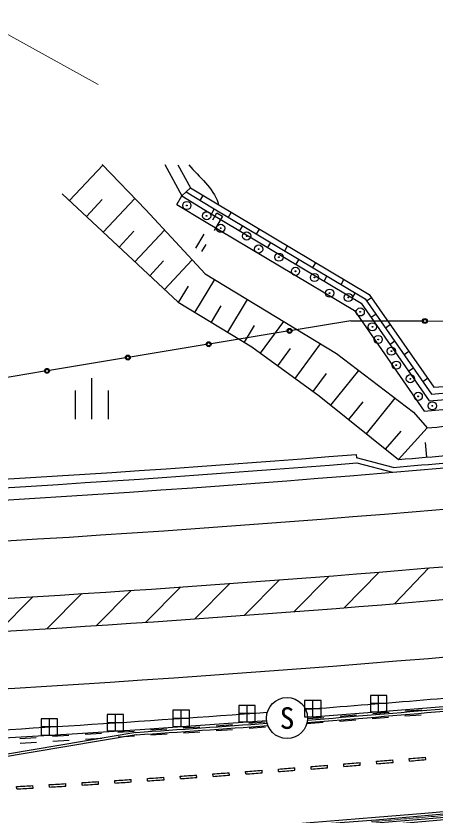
# Model space of a CAD drawing. Units: millimetres, scale not verified. Extents: x 40000 to 680000, y 20000 to 380000.
# Drawn here: x 404884 to 430446, y 272252 to 321037 of the extents above; entities that cross this region are included whole.
import ezdxf
from ezdxf.enums import TextEntityAlignment as Align

# ---------------------------------------------------------------- set-up
doc = ezdxf.new("R2010")
doc.units = ezdxf.units.MM
doc.header["$LTSCALE"] = 1000
doc.header["$PDMODE"] = 32
doc.header["$PDSIZE"] = 500
doc.linetypes.add('CHAIN', pattern=[18.5, 12, -1.5, 3.5, -1.5])
for name, color, linetype, lineweight in [('M-BGD', 7, 'Continuous', 25), ('M-BMK', 2, 'CHAIN', 13), ('M-BMK-OTRS', 5, 'Continuous', 25), ('M-BMK-ROW', 30, 'Continuous', 25), ('M-STR-HTXT', 7, 'Continuous', 13), ('M-STR-STRC', 7, 'Continuous', 25)]:
    doc.layers.add(name, color=color, linetype=linetype, lineweight=lineweight)
doc.styles.add('ＭＳ ゴシック', font='')
doc.styles.get('ＭＳ ゴシック').set_extended_font_data('MS Gothic')

msp = doc.modelspace()

# ---------------------------------------------------------------- linework, layer by layer
at = {"layer": 'M-BGD'}
for p, q in [((408152, 309763), (410180, 311927)), ((410131, 311978), (412802, 309197)), ((413963, 311961), (415010, 310047)), ((414763, 311957), (415534, 310547)), ((415010, 310047), (415534, 310547)), ((415272, 310297), (416872, 309319)), ((415534, 310547), (417053, 309619)), ((407708, 310179), (414770, 303563)), ((409180, 308800), (410143, 309828)), ((410208, 307837), (412134, 309893)), ((414697, 309535), (415010, 310047)), ((415010, 310047), (416691, 309020)), ((416125, 309775), (416308, 310074)), ((414697, 309535), (416381, 308506)), ((416872, 309319), (426191, 303771)), ((417053, 309619), (426435, 304033)), ((412802, 309197), (416416, 305301)), ((416691, 309020), (425947, 303510)), ((416980, 309255), (416801, 308955)), ((416884, 308582), (417140, 309012)), ((417140, 309012), (417484, 308807)), ((417839, 308744), (418018, 309045)), ((416381, 308506), (425528, 303060)), ((417484, 308807), (416972, 307948)), ((411174, 306932), (412079, 307898)), ((412140, 306027), (413951, 307959)), ((418698, 308232), (418519, 307932)), ((419557, 307721), (419736, 308021)), ((415861, 306863), (416373, 307723)), ((416461, 307088), (416205, 306659)), ((420417, 307209), (420237, 306908)), ((421276, 306698), (421455, 306998)), ((413043, 305181), (413889, 306084)), ((413946, 304335), (415638, 306141)), ((422135, 306186), (421956, 305885)), ((422994, 305674), (423173, 305975)), ((415804, 302940), (417009, 304941)), ((416416, 305301), (424427, 300437)), ((423854, 305163), (423674, 304862)), ((424713, 304651), (424892, 304952)), ((414803, 303543), (415406, 304543)), ((425572, 304140), (425393, 303839)), ((426435, 304033), (430370, 298369)), ((414770, 303563), (419281, 300846)), ((417798, 301739), (418999, 303733)), ((425947, 303510), (430090, 297545)), ((426191, 303771), (430230, 297957)), ((426275, 303650), (426563, 303849)), ((416801, 302340), (417402, 303337)), ((425528, 303060), (429794, 296919)), ((426846, 302828), (426558, 302629)), ((418821, 301123), (419437, 302146)), ((419810, 300458), (421222, 302383)), ((425319, 302428), (421722, 301835)), ((425319, 302428), (429680, 302416)), ((427416, 302007), (427704, 302207)), ((429980, 302415), (434680, 302402)), ((421426, 301786), (416788, 301021)), ((421920, 298910), (423467, 301020)), ((427987, 301186), (427700, 300986)), ((416492, 300972), (411855, 300208)), ((419281, 300846), (423375, 297843)), ((420865, 299684), (421639, 300739)), ((428557, 300364), (428845, 300564)), ((411559, 300159), (406922, 299394)), ((424427, 300437), (429130, 296858)), ((430370, 298369), (455949, 300377)), ((429128, 299543), (428841, 299343)), ((406626, 299345), (403028, 298752)), ((423018, 298105), (423824, 299203)), ((424093, 297268), (425797, 299394)), ((409520, 296423), (409520, 298923)), ((429699, 298722), (429986, 298922)), ((430230, 297957), (441771, 298884)), ((408520, 296423), (408520, 298173)), ((410520, 296423), (410520, 298173)), ((430090, 297545), (441803, 298486)), ((423375, 297843), (428225, 293957)), ((426274, 295520), (428022, 297701)), ((429794, 296919), (441850, 297887)), ((425184, 296394), (426058, 297484)), ((429130, 296858), (429968, 295889)), ((427434, 294591), (428384, 295678)), ((429968, 295889), (428225, 293957)), ((429953, 294102), (429872, 294990)), ((425631, 294267), (425648, 294065)), ((427884, 293478), (425648, 294065)), ((425671, 293749), (427857, 293175)), ((424895, 284909), (427047, 287088)), ((427992, 285159), (430071, 287339)), ((415790, 284227), (417921, 286385)), ((420953, 286610), (418816, 284445)), ((421851, 284672), (423996, 286844)), ((409793, 283821), (411910, 285965)), ((414924, 286171), (412801, 284020)), ((405909, 285581), (403806, 283451)), ((406795, 283631), (408905, 285768)), ((428652, 278604), (429649, 278682)), ((422670, 278138), (423667, 278215)), ((424664, 278293), (425661, 278371)), ((426611, 278144), (427608, 278222)), ((426658, 278448), (427655, 278526)), ((428605, 278299), (429602, 278377)), ((415092, 277573), (416090, 277638)), ((417087, 277703), (418084, 277780)), ((419081, 277858), (420078, 277936)), ((419099, 277558), (420096, 277636)), ((422624, 277833), (423621, 277911)), ((424618, 277989), (425615, 278066)), ((407108, 277057), (408106, 277122)), ((409104, 277186), (410102, 277251)), ((411100, 277315), (412098, 277380)), ((413096, 277444), (414094, 277509)), ((413113, 277145), (414111, 277209)), ((415109, 277274), (416107, 277338)), ((417105, 277403), (418102, 277481)), ((405112, 276928), (406110, 276993)), ((405130, 276629), (406128, 276693)), ((407126, 276758), (408124, 276822)), ((409122, 276887), (410120, 276951)), ((411117, 277016), (412115, 277080))]:
    msp.add_line(p, q, dxfattribs=at)
for centre, radius in [((415305, 309467), 25), ((416512, 308839), 25), ((417371, 308078), 25), ((418958, 307599), 25), ((419686, 306805), 25), ((420925, 306310), 25), ((421934, 305450), 25), ((423091, 305070), 25), ((424016, 304111), 25), ((425157, 303847), 25), ((425884, 302970), 25), ((429830, 302416), 150), ((429830, 302416), 120), ((429830, 302416), 100), ((426628, 302061), 25), ((421574, 301810), 150), ((421574, 301810), 120), ((421574, 301810), 100), ((416640, 300997), 150), ((416640, 300997), 120), ((416640, 300997), 100), ((426975, 301284), 25), ((427785, 300574), 25), ((411707, 300183), 150), ((411707, 300183), 120), ((411707, 300183), 100), ((428083, 299714), 25), ((406774, 299370), 150), ((406774, 299370), 120), ((406774, 299370), 100), ((428942, 298888), 25), ((429422, 297813), 25), ((430281, 297235), 25)]:
    msp.add_circle(centre, radius, dxfattribs=at)
for centre, radius, start, end in [((353580, 1194704), 902055, 274.85773, 275.15372), ((341856, 1332624), 1041730, 271.69193, 274.61267), ((353907, 1190994), 900111, 274.73603, 275.15409), ((341856, 1332624), 1043000, 268.34659, 275.11448), ((341855, 1332650), 1042277, 271.69197, 274.61263), ((341857, 1332584), 1042661, 274.73265, 275.1146), ((341856, 1332624), 1045500, 268.34659, 275.11448), ((341856, 1332625), 1049002, 270.24343, 275.11448), ((341856, 1332629), 1051006, 270.24297, 275.11446), ((341856, 1332624), 1054500, 268.34659, 275.11448), ((341856, 1332624), 1057001, 274.37834, 275.11448), ((341856, 1332624), 1057001, 273.00965, 274.25188)]:
    msp.add_arc(centre, radius, start, end, dxfattribs=at)
msp.add_open_spline([(415419, 311954), (416063, 311195), (416905, 310550), (417218, 309618), (417226, 309594), (417217, 309567), (417217, 309541)], degree=3, knots=[0, 0, 0, 0, 1, 1, 1, 2, 2, 2, 2], dxfattribs=at)
for p in [(415305, 309467), (416512, 308839), (417371, 308078), (418958, 307599), (419686, 306805), (420925, 306310), (421934, 305450), (423091, 305070), (424016, 304111), (425157, 303847), (425884, 302970), (426628, 302061), (426975, 301284), (427785, 300574), (428083, 299714), (428942, 298888), (429422, 297813), (430281, 297235)]:
    msp.add_point(p, dxfattribs=at)
at = {"layer": 'M-BMK'}
msp.add_arc((354562, 1148895), 880000, 267.46517, 280.00081, dxfattribs=at)
at = {"layer": 'M-BMK-OTRS'}
for points in [[(422670, 278218), (426883, 278547), (430971, 278883), (431967, 278971), (436158, 279336), (441628, 279840), (447111, 280373), (452116, 280881), (453905, 281070)], [(397555, 276593), (400055, 276726), (402112, 276841), (403111, 276899), (408305, 277213), (412463, 277483), (417840, 277857), (420179, 278029)]]:
    msp.add_lwpolyline(points, dxfattribs=at)
at = {"layer": 'M-BMK-ROW'}
for p, q in [((427508, 279559), (426508, 279559)), ((426508, 279559), (426508, 278559)), ((427008, 278559), (427008, 279559)), ((427508, 278559), (427508, 279559)), ((423494, 279242), (422494, 279242)), ((422494, 279242), (422494, 278242)), ((422994, 278242), (422994, 279242)), ((423494, 278242), (423494, 279242)), ((427508, 279059), (426508, 279059)), ((415462, 278655), (414462, 278655)), ((414462, 278655), (414462, 277655)), ((414962, 277655), (414962, 278655)), ((415462, 277655), (415462, 278655)), ((419479, 278941), (418479, 278941)), ((418479, 278941), (418479, 277941)), ((418979, 277941), (418979, 278941)), ((419479, 277941), (419479, 278941)), ((423494, 278742), (422494, 278742)), ((407426, 278129), (406426, 278129)), ((406426, 278129), (406426, 277129)), ((406926, 277129), (406926, 278129)), ((407426, 277129), (407426, 278129)), ((411445, 278383), (410445, 278383)), ((410445, 278383), (410445, 277383)), ((410945, 277383), (410945, 278383)), ((411445, 277383), (411445, 278383)), ((415462, 278155), (414462, 278155)), ((419479, 278441), (418479, 278441)), ((422494, 278242), (423494, 278242)), ((426508, 278559), (427508, 278559)), ((407426, 277629), (406426, 277629)), ((411445, 277883), (410445, 277883)), ((414462, 277655), (415462, 277655)), ((418479, 277941), (419479, 277941)), ((406426, 277129), (407426, 277129)), ((410445, 277383), (411445, 277383))]:
    msp.add_line(p, q, dxfattribs=at)
at = {"layer": 'M-STR-HTXT'}
for p, q in [((409892, 316847), (402350, 321037)), ((402350, 321037), (409892, 316847))]:
    msp.add_line(p, q, dxfattribs=at)
at = {"layer": 'M-STR-STRC'}
for p, q in [((412212, 277147), (387805, 273023)), ((412194, 277296), (404375, 275975)), ((428882, 275550), (428870, 275699)), ((429879, 275635), (429866, 275785)), ((422898, 275061), (422886, 275211)), ((423895, 275140), (423883, 275289)), ((424893, 275219), (424881, 275369)), ((425890, 275300), (425878, 275450)), ((426888, 275382), (426875, 275532)), ((427885, 275465), (427873, 275615)), ((415912, 274543), (415901, 274692)), ((416910, 274613), (416899, 274763)), ((417908, 274685), (417897, 274835)), ((418906, 274758), (418895, 274908)), ((419904, 274832), (419893, 274982)), ((420902, 274907), (420891, 275057)), ((421900, 274984), (421888, 275133)), ((408922, 274080), (408913, 274230)), ((409921, 274143), (409911, 274293)), ((410919, 274207), (410910, 274357)), ((411918, 274272), (411908, 274421)), ((412916, 274338), (412906, 274488)), ((413915, 274405), (413905, 274555)), ((414913, 274473), (414903, 274623)), ((404928, 273841), (404919, 273991)), ((405926, 273899), (405918, 274049)), ((406925, 273959), (406916, 274108)), ((407924, 274019), (407915, 274169))]:
    msp.add_line(p, q, dxfattribs=at)
msp.add_circle((421420, 278172), 1250, dxfattribs=at)
for centre, radius, start, end in [((354541, 1149035), 879894, 267.46512, 280.0011), ((354551, 1148947), 879955, 267.46533, 280.00114), ((354564, 1148792), 880000, 267.46549, 280.00114), ((354574, 1148642), 879999, 267.46549, 280.00114), ((354550, 1148742), 883500, 267.4655, 280.0032), ((354557, 1148894), 883502, 267.46551, 280.00113), ((354564, 1148805), 873562, 274.46957, 275.01954), ((354564, 1148805), 873412, 274.47194, 275.01953), ((354564, 1148805), 873412, 273.78328, 274.31039), ((354564, 1148805), 873562, 273.78378, 274.31276), ((354542, 1149185), 876643, 274.86373, 274.92912), ((354542, 1149185), 876643, 274.47135, 274.53675), ((354542, 1149185), 876643, 274.60214, 274.66754), ((354542, 1149185), 876793, 274.60214, 274.66754), ((354542, 1149185), 876643, 274.73294, 274.79833), ((354542, 1149185), 876793, 274.73294, 274.79833), ((354542, 1149185), 876793, 274.86373, 274.92912), ((354542, 1149185), 876643, 273.94818, 274.01357), ((354542, 1149185), 876643, 274.07897, 274.14436), ((354542, 1149185), 876793, 274.07897, 274.14436), ((354542, 1149185), 876643, 274.20976, 274.27515), ((354542, 1149185), 876793, 274.20976, 274.27515), ((354542, 1149185), 876643, 274.34055, 274.40595), ((354542, 1149185), 876793, 274.34055, 274.40595), ((354542, 1149185), 876793, 274.47135, 274.53675), ((354542, 1149185), 876643, 273.55585, 273.62123), ((354542, 1149185), 876643, 273.68662, 273.752), ((354542, 1149185), 876793, 273.68662, 273.752), ((354542, 1149185), 876643, 273.81739, 273.88278), ((354542, 1149185), 876793, 273.81739, 273.88278), ((354542, 1149185), 876793, 273.94818, 274.01357), ((354542, 1149185), 876643, 273.29434, 273.35971), ((354542, 1149185), 876793, 273.29434, 273.35971), ((354542, 1149185), 876643, 273.42509, 273.49047), ((354542, 1149185), 876793, 273.42509, 273.49047), ((354542, 1149185), 876793, 273.55585, 273.62123)]:
    msp.add_arc(centre, radius, start, end, dxfattribs=at)

# ---------------------------------------------------------------- texts
at = {"layer": 'M-STR-STRC', "style": 'ＭＳ ゴシック'}
msp.add_text('S', height=1320, dxfattribs=at).set_placement((421420, 278172), align=Align.MIDDLE_CENTER)

doc.saveas('drawing.dxf')
